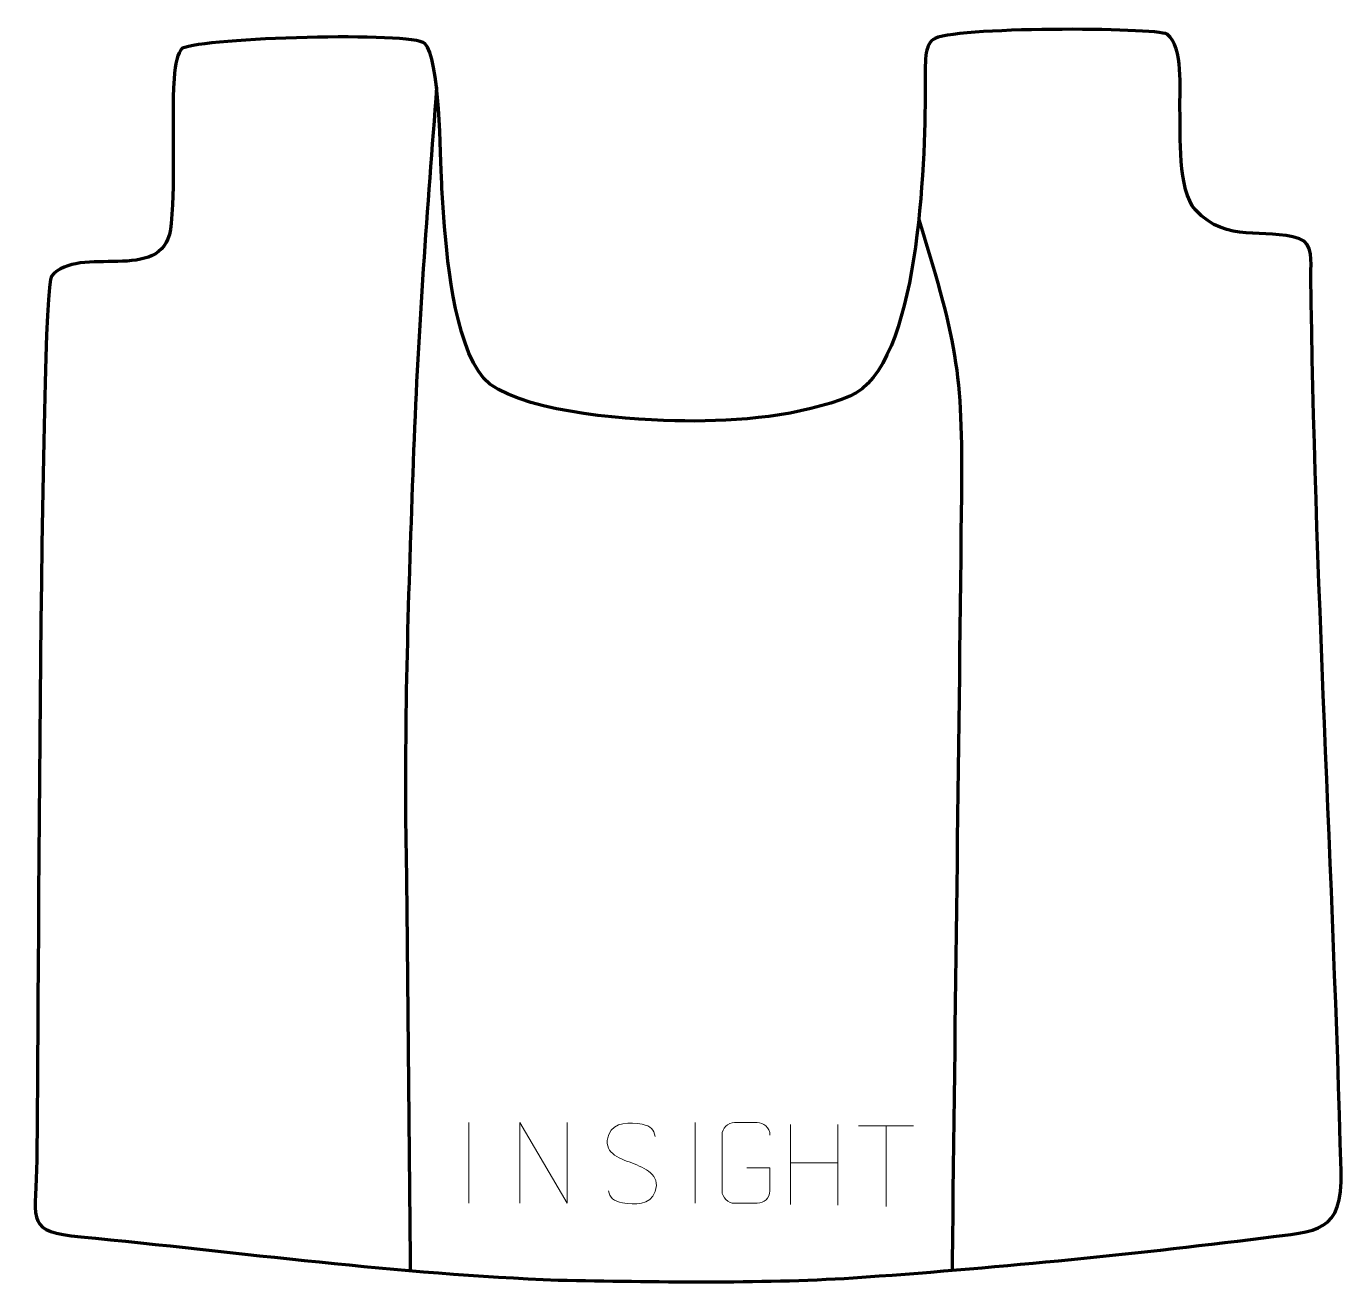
# Model space of a CAD drawing. Header units: millimetres. Extents: x -203 to 205, y -184 to 205.
import ezdxf

# ---------------------------------------------------------------- set-up
doc = ezdxf.new("R2010")
doc.units = ezdxf.units.MM
doc.header["$MEASUREMENT"] = 0
doc.layers.add('layer 2', color=7, linetype='Continuous')
doc.layers.add('layer 3', color=7, linetype='Continuous')

msp = doc.modelspace()

# ---------------------------------------------------------------- linework, layer by layer
at = {"layer": 'layer 2', "color": 142, "lineweight": 158}
for points, knots in [([(-75.6901, 185.9334), (-78.5961, 148.5089), (-81.389, 111.1575), (-82.8164, 73.6386), (-82.8164, 73.6386), (-84.2548, 33.9545), (-85.7424, -5.607), (-85.2347, -45.3312), (-85.2347, -45.3312), (-85.1302, -51.8417), (-85.0273, -58.3505), (-84.9567, -64.8615), (-84.9567, -64.8615), (-84.5828, -103.3529), (-84.2089, -141.8443), (-83.835, -180.3357)], [0, 0, 0, 0, 0.2, 0.2, 0.2, 0.2, 0.4, 0.4, 0.4, 0.4, 0.6, 0.6, 0.6, 0.6, 1, 1, 1, 1]), ([(73.5549, 144.9602), (86.0181, 104.5991), (87.1858, 97.2807), (86.7184, 54.6784), (86.7184, 54.6784), (85.8571, -22.67), (84.7898, -100.0158), (83.8957, -177.3638), (83.8957, -177.3638), (83.8957, -177.3638), (83.8612, -180.3578), (83.8612, -180.3578)], [0, 0, 0, 0, 0.25, 0.25, 0.25, 0.25, 0.5, 0.5, 0.5, 0.5, 1, 1, 1, 1])]:
    msp.add_open_spline(points, degree=3, knots=knots, dxfattribs=at)
at = {"layer": 'layer 3', "color": 242, "lineweight": 158}
msp.add_open_spline([(52.2613, 90.3104), (73.7753, 99.4167), (75.4929, 162.6907), (75.5529, 185.0964), (75.5529, 185.0964), (75.5789, 194.795), (75.2896, 198.5574), (77.9772, 200.6784), (77.9772, 200.6784), (83.1827, 204.7867), (146.8374, 204.4312), (150.4518, 202.3478), (150.4518, 202.3478), (155.5829, 198.046), (154.3045, 185.4532), (154.4272, 179.085), (154.4272, 179.085), (154.5727, 171.5376), (153.7799, 154.0646), (159.1842, 147.9492), (159.1842, 147.9492), (169.2935, 137.3108), (180.2571, 142.6756), (191.4506, 139.0122), (191.4506, 139.0122), (195.7157, 137.6163), (194.9224, 131.7952), (194.9684, 127.7543), (194.9684, 127.7543), (196.0833, 35.2353), (201.8879, -57.0398), (204.2904, -149.4903), (204.2904, -149.4903), (204.7919, -168.7876), (197.11, -168.0589), (180.2781, -170.1751), (180.2781, -170.1751), (137.4305, -175.5624), (96.3671, -179.5224), (53.2822, -182.5753), (53.2822, -182.5753), (23.7651, -184.3681), (-8.3665, -183.8429), (-38.0309, -183.2374), (-38.0309, -183.2374), (-87.535, -181.4414), (-136.5978, -174.5939), (-185.8713, -169.8797), (-185.8713, -169.8797), (-202.707, -168.269), (-199.9112, -165.2727), (-199.5387, -149.068), (-199.5387, -149.068), (-198.9866, -125.0588), (-198.6633, 122.9736), (-194.8797, 127.5019), (-194.8797, 127.5019), (-186.5823, 137.4325), (-160.7216, 124.7991), (-158.12, 141.9125), (-158.12, 141.9125), (-158.12, 141.9125), (-157.837, 143.7737), (-157.837, 143.7737), (-157.837, 143.7737), (-156.4791, 159.1356), (-157.8543, 173.6763), (-156.9673, 188.5345), (-156.9673, 188.5345), (-156.6674, 193.5583), (-155.9095, 196.3823), (-154.4133, 197.9779), (-154.4133, 197.9779), (-147.5566, 201.2462), (-83.3602, 203.1999), (-79.3193, 199.4758), (-79.3193, 199.4758), (-74.6765, 195.1971), (-74.558, 164.4109), (-74.1252, 156.1852), (-74.1252, 156.1852), (-73.9142, 152.1758), (-73.6711, 148.185), (-73.3808, 144.1805), (-73.3808, 144.1805), (-72.2855, 131.3876), (-69.6657, 102.3643), (-59.2033, 94.0391), (-59.2033, 94.0391), (-46.1343, 84.8361), (-14.707, 82.8092), (1.152, 82.6347), (1.152, 82.6347), (17.4564, 82.4554), (37.0554, 84.0925), (52.2613, 90.3104)], degree=3, knots=[0, 0, 0, 0, 0.04, 0.04, 0.04, 0.04, 0.08, 0.08, 0.08, 0.08, 0.12, 0.12, 0.12, 0.12, 0.16, 0.16, 0.16, 0.16, 0.2, 0.2, 0.2, 0.2, 0.24, 0.24, 0.24, 0.24, 0.28, 0.28, 0.28, 0.28, 0.32, 0.32, 0.32, 0.32, 0.36, 0.36, 0.36, 0.36, 0.4, 0.4, 0.4, 0.4, 0.44, 0.44, 0.44, 0.44, 0.48, 0.48, 0.48, 0.48, 0.52, 0.52, 0.52, 0.52, 0.56, 0.56, 0.56, 0.56, 0.6, 0.6, 0.6, 0.6, 0.64, 0.64, 0.64, 0.64, 0.68, 0.68, 0.68, 0.68, 0.72, 0.72, 0.72, 0.72, 0.76, 0.76, 0.76, 0.76, 0.8, 0.8, 0.8, 0.8, 0.84, 0.84, 0.84, 0.84, 0.88, 0.88, 0.88, 0.88, 0.92, 0.92, 0.92, 0.92, 1, 1, 1, 1], dxfattribs=at)
at = {"layer": 'layer 3', "color": 250, "lineweight": 9}
for points, knots in [([(-15.2654, -146.9889), (-19.5137, -145.5185), (-24.4218, -143.7227), (-22.4167, -138.2024), (-22.4167, -138.2024), (-20.9132, -134.0625), (-15.6996, -134.451), (-12.096, -135.0521), (-12.096, -135.0521), (-9.2354, -135.5293), (-8.3707, -136.7425), (-8.0601, -138.8266)], [0, 0, 0, 0, 0.25, 0.25, 0.25, 0.25, 0.5, 0.5, 0.5, 0.5, 1, 1, 1, 1]), ([(-49.9202, -159.4657), (-49.9202, -159.4657), (-49.9202, -134.5122), (-49.9202, -134.5122), (-49.9202, -134.5122), (-49.9202, -134.5122), (-35.2654, -159.4657), (-35.2654, -159.4657), (-35.2654, -159.4657), (-35.2654, -159.4657), (-35.2654, -134.5122), (-35.2654, -134.5122)], [0, 0, 0, 0, 0.25, 0.25, 0.25, 0.25, 0.5, 0.5, 0.5, 0.5, 1, 1, 1, 1]), ([(20.3408, -148.4833), (20.3408, -148.4833), (27.5089, -148.4833), (27.5089, -148.4833), (27.5089, -148.4833), (27.5089, -148.4833), (27.5089, -155.6514), (27.5089, -155.6514), (27.5089, -155.6514), (27.3692, -157.9748), (25.692, -159.4544), (23.5442, -159.4652), (23.5442, -159.4652), (21.2124, -159.4648), (18.8804, -159.4648), (16.5489, -159.4652), (16.5489, -159.4652), (14.624, -159.5706), (12.6518, -157.6861), (12.663, -155.6688), (12.663, -155.6688), (12.6634, -149.8987), (12.6634, -144.129), (12.663, -138.3597), (12.663, -138.3597), (12.6672, -136.2216), (14.414, -134.5024), (16.5663, -134.5158), (16.5663, -134.5158), (18.892, -134.5158), (21.2181, -134.5158), (23.5442, -134.5158), (23.5442, -134.5158), (25.4909, -134.4804), (27.4823, -135.9719), (27.5089, -138.4096)], [0, 0, 0, 0, 0.1, 0.1, 0.1, 0.1, 0.2, 0.2, 0.2, 0.2, 0.3, 0.3, 0.3, 0.3, 0.4, 0.4, 0.4, 0.4, 0.5, 0.5, 0.5, 0.5, 0.6, 0.6, 0.6, 0.6, 0.7, 0.7, 0.7, 0.7, 0.8, 0.8, 0.8, 0.8, 1, 1, 1, 1]), ([(-15.2654, -146.989), (-11.2468, -148.6357), (-6.2173, -150.524), (-8.0513, -155.8843), (-8.0513, -155.8843), (-9.5111, -160.1507), (-14.4219, -159.894), (-18.148, -159.3393), (-18.148, -159.3393), (-20.898, -158.9295), (-22.1189, -157.716), (-22.4969, -155.6038)], [0, 0, 0, 0, 0.25, 0.25, 0.25, 0.25, 0.5, 0.5, 0.5, 0.5, 1, 1, 1, 1])]:
    msp.add_open_spline(points, degree=3, knots=knots, dxfattribs=at)
for points in [[(-65.6954, -134.5056), (-65.6954, -134.5056), (-65.6954, -159.4797), (-65.6954, -159.4797)], [(4.3046, -134.5056), (4.3046, -134.5056), (4.3046, -159.4797), (4.3046, -159.4797)], [(33.8749, -135.1106), (33.8749, -135.1106), (33.8749, -159.8881), (33.8749, -159.8881)], [(48.5182, -135.1106), (48.5182, -135.1106), (48.5182, -160.0641), (48.5182, -160.0641)], [(54.928, -135.5394), (54.928, -135.5394), (71.9152, -135.5394), (71.9152, -135.5394)], [(63.4218, -160.4694), (63.4218, -160.4694), (63.4218, -135.5159), (63.4218, -135.5159)], [(33.8749, -146.9929), (33.8749, -146.9929), (48.5182, -146.9925), (48.5182, -146.9925)]]:
    msp.add_open_spline(points, degree=3, dxfattribs=at)

doc.saveas('drawing.dxf')
